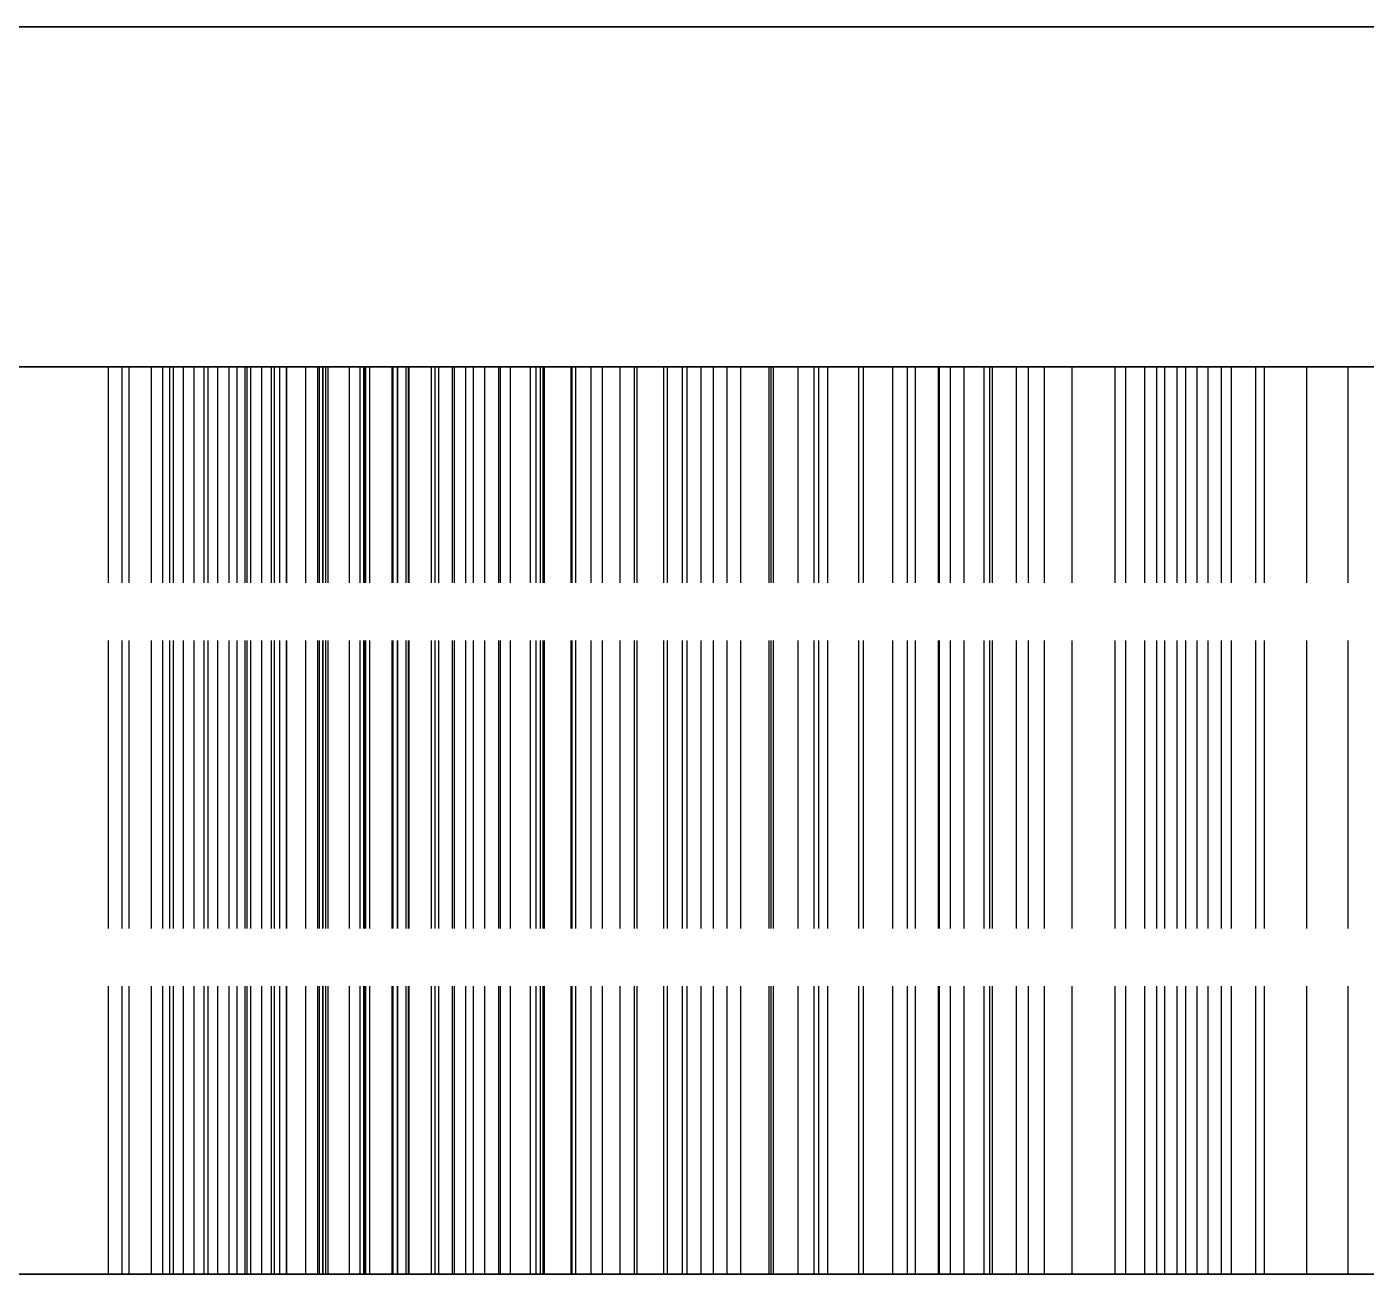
# Model space of a CAD drawing. Header units: millimetres. Extents: x -31 to 125, y -47 to 96.
# Drawn here: x -17.99 to -12.08, y 88.62 to 94.12 of the extents above; entities that cross this region are included whole.
import ezdxf

# ---------------------------------------------------------------- set-up
doc = ezdxf.new("R2010")
doc.units = ezdxf.units.MM
doc.linetypes.add('DASHED', pattern=[1.524, 1.27, -0.254])
doc.layers.add('HIDDEN', color=8, linetype='DASHED')
doc.layers.add('VISIBLE', color=7, linetype='CONTINUOUS')

msp = doc.modelspace()

# ---------------------------------------------------------------- linework, layer by layer
at = {"layer": 'HIDDEN'}
for points in [[(-18.66667, 94.11735), (-17.90476, 94.11735), (-17.14286, 94.11735), (-16.38095, 94.11735), (-15.61905, 94.11735), (-14.85714, 94.11735), (-14.09524, 94.11735), (-13.33333, 94.11735), (-12.57143, 94.11735), (-11.80952, 94.11735), (-11.04762, 94.11735), (-10.28571, 94.11735), (-9.52381, 94.11735), (-8.7619, 94.11735), (-8, 94.11735), (-7.2381, 94.11735), (-6.47619, 94.11735), (-5.71429, 94.11735)], [(-5.76786, 92.61735), (-6.375, 92.61735), (-6.98214, 92.61735), (-7.58929, 92.61735), (-8.19643, 92.61735), (-8.80357, 92.61735), (-9.41071, 92.61735), (-10.01786, 92.61735), (-10.625, 92.61735), (-11.23214, 92.61735), (-11.83929, 92.61735), (-12.44643, 92.61735), (-13.05357, 92.61735), (-13.66071, 92.61735), (-14.26786, 92.61735), (-14.875, 92.61735), (-15.48214, 92.61735), (-16.08929, 92.61735), (-16.69643, 92.61735), (-17.30357, 92.61735), (-17.91071, 92.61735), (-18.51786, 92.61735)], [(-18.51786, 92.61735), (-17.91071, 92.61735), (-17.30357, 92.61735), (-16.69643, 92.61735), (-16.08929, 92.61735), (-15.48214, 92.61735), (-14.875, 92.61735), (-14.26786, 92.61735), (-13.66071, 92.61735), (-13.05357, 92.61735), (-12.44643, 92.61735), (-11.83929, 92.61735), (-11.23214, 92.61735), (-10.625, 92.61735), (-10.01786, 92.61735), (-9.41071, 92.61735), (-8.80357, 92.61735), (-8.19643, 92.61735), (-7.58929, 92.61735), (-6.98214, 92.61735), (-6.375, 92.61735), (-5.76786, 92.61735)], [(-5.93651, 92.61735), (-6.63492, 92.61735), (-7.33333, 92.61735), (-8.03175, 92.61735), (-8.73016, 92.61735), (-9.42857, 92.61735), (-10.12698, 92.61735), (-10.8254, 92.61735), (-11.52381, 92.61735), (-12.22222, 92.61735), (-12.92063, 92.61735), (-13.61905, 92.61735), (-14.31746, 92.61735), (-15.01587, 92.61735), (-15.71429, 92.61735), (-16.4127, 92.61735), (-17.11111, 92.61735), (-17.80952, 92.61735), (-18.50794, 92.61735)], [(-18.50794, 92.61735), (-17.80952, 92.61735), (-17.11111, 92.61735), (-16.4127, 92.61735), (-15.71429, 92.61735), (-15.01587, 92.61735), (-14.31746, 92.61735), (-13.61905, 92.61735), (-12.92063, 92.61735), (-12.22222, 92.61735), (-11.52381, 92.61735), (-10.8254, 92.61735), (-10.12698, 92.61735), (-9.42857, 92.61735), (-8.73016, 92.61735), (-8.03175, 92.61735), (-7.33333, 92.61735), (-6.63492, 92.61735), (-5.93651, 92.61735)], [(-17.4357, 92.61735), (-17.6242, 92.61735)], [(-17.6242, 92.61735), (-17.4357, 92.61735)], [(-17.6242, 88.61735), (-17.6242, 92.61735)], [(-17.6242, 88.61735), (-17.6242, 92.61735)], [(-17.53352, 92.61735), (-17.56452, 92.61735)], [(-17.56452, 92.61735), (-17.38444, 92.61735)], [(-17.38444, 92.61735), (-17.56452, 92.61735)], [(-17.56452, 92.61735), (-17.53352, 92.61735)], [(-17.56452, 88.61735), (-17.56452, 92.61735)], [(-17.56452, 88.61735), (-17.56452, 92.61735)], [(-17.33821, 92.61735), (-17.53352, 92.61735)], [(-17.53352, 92.61735), (-17.33821, 92.61735)], [(-17.53352, 88.61735), (-17.53352, 92.61735)], [(-17.53352, 88.61735), (-17.53352, 92.61735)], [(-17.24691, 92.61735), (-17.4357, 92.61735)], [(-17.4357, 92.61735), (-17.24691, 92.61735)], [(-17.4357, 88.61735), (-17.4357, 92.61735)], [(-17.4357, 88.61735), (-17.4357, 92.61735)], [(-17.38444, 92.61735), (-17.20347, 92.61735)], [(-17.20347, 92.61735), (-17.38444, 92.61735)], [(-17.38444, 88.61735), (-17.38444, 92.61735)], [(-17.38444, 88.61735), (-17.38444, 92.61735)], [(-17.29325, 92.61735), (-17.35498, 92.61735)], [(-17.35498, 92.61735), (-17.18485, 92.61735)], [(-17.18485, 92.61735), (-17.35498, 92.61735)], [(-17.35498, 92.61735), (-17.29325, 92.61735)], [(-17.35498, 88.61735), (-17.35498, 92.61735)], [(-17.35498, 88.61735), (-17.35498, 92.61735)], [(-17.1432, 92.61735), (-17.33821, 92.61735)], [(-17.33821, 92.61735), (-17.1432, 92.61735)], [(-17.33821, 88.61735), (-17.33821, 92.61735)], [(-17.33821, 88.61735), (-17.33821, 92.61735)], [(-17.0928, 92.61735), (-17.29325, 92.61735)], [(-17.29325, 92.61735), (-17.0928, 92.61735)], [(-17.29325, 88.61735), (-17.29325, 92.61735)], [(-17.29325, 88.61735), (-17.29325, 92.61735)], [(-17.0579, 92.61735), (-17.24691, 92.61735)], [(-17.24691, 92.61735), (-17.0579, 92.61735)], [(-17.24691, 88.61735), (-17.24691, 92.61735)], [(-17.24691, 88.61735), (-17.24691, 92.61735)], [(-17.20347, 92.61735), (-17.02168, 92.61735)], [(-17.02168, 92.61735), (-17.20347, 92.61735)], [(-17.20347, 88.61735), (-17.20347, 92.61735)], [(-17.20347, 88.61735), (-17.20347, 92.61735)], [(-17.18485, 92.61735), (-17.01326, 92.61735)], [(-17.01326, 92.61735), (-17.18485, 92.61735)], [(-17.18485, 88.61735), (-17.18485, 92.61735)], [(-17.18485, 88.61735), (-17.18485, 92.61735)], [(-16.94859, 92.61735), (-17.1432, 92.61735)], [(-17.1432, 92.61735), (-16.94859, 92.61735)], [(-17.1432, 88.61735), (-17.1432, 92.61735)], [(-17.1432, 88.61735), (-17.1432, 92.61735)], [(-16.89323, 92.61735), (-17.0928, 92.61735)], [(-17.0928, 92.61735), (-16.89323, 92.61735)], [(-17.0928, 88.61735), (-17.0928, 92.61735)], [(-17.0928, 88.61735), (-17.0928, 92.61735)], [(-16.86877, 92.61735), (-17.0579, 92.61735)], [(-17.0579, 92.61735), (-16.86877, 92.61735)], [(-17.0579, 88.61735), (-17.0579, 92.61735)], [(-17.0579, 88.61735), (-17.0579, 92.61735)], [(-17.02168, 92.61735), (-16.83911, 92.61735)], [(-16.83911, 92.61735), (-17.02168, 92.61735)], [(-17.02168, 88.61735), (-17.02168, 92.61735)], [(-17.02168, 88.61735), (-17.02168, 92.61735)], [(-17.01326, 92.61735), (-16.84023, 92.61735)], [(-16.84023, 92.61735), (-17.01326, 92.61735)], [(-17.01326, 88.61735), (-17.01326, 92.61735)], [(-17.01326, 88.61735), (-17.01326, 92.61735)], [(-16.90543, 92.61735), (-16.99738, 92.61735)], [(-16.99738, 92.61735), (-16.83865, 92.61735)], [(-16.83865, 92.61735), (-16.99738, 92.61735)], [(-16.99738, 92.61735), (-16.90543, 92.61735)], [(-16.99738, 88.61735), (-16.99738, 92.61735)], [(-16.99738, 88.61735), (-16.99738, 92.61735)], [(-16.75451, 92.61735), (-16.94859, 92.61735)], [(-16.94859, 92.61735), (-16.75451, 92.61735)], [(-16.94859, 88.61735), (-16.94859, 92.61735)], [(-16.94859, 88.61735), (-16.94859, 92.61735)], [(-16.70155, 92.61735), (-16.90543, 92.61735)], [(-16.90543, 92.61735), (-16.70155, 92.61735)], [(-16.90543, 88.61735), (-16.90543, 92.61735)], [(-16.90543, 88.61735), (-16.90543, 92.61735)], [(-16.69468, 92.61735), (-16.89323, 92.61735)], [(-16.89323, 92.61735), (-16.69468, 92.61735)], [(-16.89323, 88.61735), (-16.89323, 92.61735)], [(-16.89323, 88.61735), (-16.89323, 92.61735)], [(-16.6796, 92.61735), (-16.86877, 92.61735)], [(-16.86877, 92.61735), (-16.6796, 92.61735)], [(-16.86877, 88.61735), (-16.86877, 92.61735)], [(-16.86877, 88.61735), (-16.86877, 92.61735)], [(-16.84023, 92.61735), (-16.66579, 92.61735)], [(-16.66579, 92.61735), (-16.84023, 92.61735)], [(-16.84023, 88.61735), (-16.84023, 92.61735)], [(-16.84023, 88.61735), (-16.84023, 92.61735)], [(-16.83911, 92.61735), (-16.65581, 92.61735)], [(-16.65581, 92.61735), (-16.83911, 92.61735)], [(-16.83911, 88.61735), (-16.83911, 92.61735)], [(-16.83911, 88.61735), (-16.83911, 92.61735)], [(-16.83865, 92.61735), (-16.6779, 92.61735)], [(-16.6779, 92.61735), (-16.83865, 92.61735)], [(-16.83865, 88.61735), (-16.83865, 92.61735)], [(-16.83865, 88.61735), (-16.83865, 92.61735)], [(-16.56109, 92.61735), (-16.75451, 92.61735)], [(-16.75451, 92.61735), (-16.56109, 92.61735)], [(-16.75451, 88.61735), (-16.75451, 92.61735)], [(-16.75451, 88.61735), (-16.75451, 92.61735)], [(-16.49914, 92.61735), (-16.70155, 92.61735)], [(-16.70155, 92.61735), (-16.49914, 92.61735)], [(-16.70155, 88.61735), (-16.70155, 92.61735)], [(-16.70155, 88.61735), (-16.70155, 92.61735)], [(-16.49731, 92.61735), (-16.69468, 92.61735)], [(-16.69468, 92.61735), (-16.49731, 92.61735)], [(-16.69468, 88.61735), (-16.69468, 92.61735)], [(-16.69468, 88.61735), (-16.69468, 92.61735)], [(-16.4905, 92.61735), (-16.6796, 92.61735)], [(-16.6796, 92.61735), (-16.4905, 92.61735)], [(-16.6796, 88.61735), (-16.6796, 92.61735)], [(-16.6796, 88.61735), (-16.6796, 92.61735)], [(-16.6779, 92.61735), (-16.51511, 92.61735)], [(-16.51511, 92.61735), (-16.6779, 92.61735)], [(-16.6779, 88.61735), (-16.6779, 92.61735)], [(-16.6779, 88.61735), (-16.6779, 92.61735)], [(-16.66579, 92.61735), (-16.48992, 92.61735)], [(-16.48992, 92.61735), (-16.66579, 92.61735)], [(-16.66579, 88.61735), (-16.66579, 92.61735)], [(-16.66579, 88.61735), (-16.66579, 92.61735)], [(-16.65581, 92.61735), (-16.47181, 92.61735)], [(-16.47181, 92.61735), (-16.65581, 92.61735)], [(-16.65581, 88.61735), (-16.65581, 92.61735)], [(-16.65581, 88.61735), (-16.65581, 92.61735)], [(-16.3685, 92.61735), (-16.56109, 92.61735)], [(-16.56109, 92.61735), (-16.3685, 92.61735)], [(-16.56109, 88.61735), (-16.56109, 92.61735)], [(-16.56109, 88.61735), (-16.56109, 92.61735)], [(-16.51511, 92.61735), (-16.35028, 92.61735)], [(-16.35028, 92.61735), (-16.51511, 92.61735)], [(-16.51511, 88.61735), (-16.51511, 92.61735)], [(-16.51511, 88.61735), (-16.51511, 92.61735)], [(-16.29834, 92.61735), (-16.49914, 92.61735)], [(-16.49914, 92.61735), (-16.29834, 92.61735)], [(-16.49914, 88.61735), (-16.49914, 92.61735)], [(-16.49914, 88.61735), (-16.49914, 92.61735)], [(-16.30129, 92.61735), (-16.49731, 92.61735)], [(-16.49731, 92.61735), (-16.30129, 92.61735)], [(-16.49731, 88.61735), (-16.49731, 92.61735)], [(-16.49731, 88.61735), (-16.49731, 92.61735)], [(-16.37339, 92.61735), (-16.49476, 92.61735)], [(-16.49476, 92.61735), (-16.3488, 92.61735)], [(-16.3488, 92.61735), (-16.49476, 92.61735)], [(-16.49476, 92.61735), (-16.37339, 92.61735)], [(-16.49476, 88.61735), (-16.49476, 92.61735)], [(-16.49476, 88.61735), (-16.49476, 92.61735)], [(-16.47181, 92.61735), (-16.4905, 92.61735)], [(-16.4905, 92.61735), (-16.47181, 92.61735)], [(-16.4905, 88.61735), (-16.4905, 92.61735)], [(-16.4905, 88.61735), (-16.4905, 92.61735)], [(-16.48992, 92.61735), (-16.31259, 92.61735)], [(-16.31259, 92.61735), (-16.48992, 92.61735)], [(-16.48992, 88.61735), (-16.48992, 92.61735)], [(-16.48992, 88.61735), (-16.48992, 92.61735)], [(-16.47181, 88.61735), (-16.47181, 92.61735)], [(-16.47181, 88.61735), (-16.47181, 92.61735)], [(-16.16782, 92.61735), (-16.37339, 92.61735)], [(-16.37339, 92.61735), (-16.16782, 92.61735)], [(-16.37339, 88.61735), (-16.37339, 92.61735)], [(-16.37339, 88.61735), (-16.37339, 92.61735)], [(-16.31259, 92.61735), (-16.3685, 92.61735)], [(-16.3685, 92.61735), (-16.31259, 92.61735)], [(-16.3685, 88.61735), (-16.3685, 92.61735)], [(-16.3685, 88.61735), (-16.3685, 92.61735)], [(-16.35028, 92.61735), (-16.18334, 92.61735)], [(-16.18334, 92.61735), (-16.35028, 92.61735)], [(-16.35028, 88.61735), (-16.35028, 92.61735)], [(-16.35028, 88.61735), (-16.35028, 92.61735)], [(-16.3488, 92.61735), (-16.20025, 92.61735)], [(-16.20025, 92.61735), (-16.3488, 92.61735)], [(-16.3488, 88.61735), (-16.3488, 92.61735)], [(-16.3488, 88.61735), (-16.3488, 92.61735)], [(-16.31259, 88.61735), (-16.31259, 92.61735)], [(-16.31259, 88.61735), (-16.31259, 92.61735)], [(-16.10685, 92.61735), (-16.30129, 92.61735)], [(-16.30129, 92.61735), (-16.10685, 92.61735)], [(-16.30129, 88.61735), (-16.30129, 92.61735)], [(-16.30129, 88.61735), (-16.30129, 92.61735)], [(-16.09936, 92.61735), (-16.29834, 92.61735)], [(-16.29834, 92.61735), (-16.09936, 92.61735)], [(-16.29834, 88.61735), (-16.29834, 92.61735)], [(-16.29834, 88.61735), (-16.29834, 92.61735)], [(-16.20025, 92.61735), (-16.04909, 92.61735)], [(-16.04909, 92.61735), (-16.20025, 92.61735)], [(-16.20025, 88.61735), (-16.20025, 92.61735)], [(-16.20025, 88.61735), (-16.20025, 92.61735)], [(-16.18334, 92.61735), (-16.01419, 92.61735)], [(-16.01419, 92.61735), (-16.18334, 92.61735)], [(-16.18334, 88.61735), (-16.18334, 92.61735)], [(-16.18334, 88.61735), (-16.18334, 92.61735)], [(-15.96428, 92.61735), (-16.16782, 92.61735)], [(-16.16782, 92.61735), (-15.96428, 92.61735)], [(-16.16782, 88.61735), (-16.16782, 92.61735)], [(-16.16782, 88.61735), (-16.16782, 92.61735)], [(-16.01419, 92.61735), (-16.10685, 92.61735)], [(-16.10685, 92.61735), (-16.01419, 92.61735)], [(-16.10685, 88.61735), (-16.10685, 92.61735)], [(-16.10685, 88.61735), (-16.10685, 92.61735)], [(-15.90241, 92.61735), (-16.09936, 92.61735)], [(-16.09936, 92.61735), (-15.90241, 92.61735)], [(-16.09936, 88.61735), (-16.09936, 92.61735)], [(-16.09936, 88.61735), (-16.09936, 92.61735)], [(-16.04909, 92.61735), (-15.89527, 92.61735)], [(-15.89527, 92.61735), (-16.04909, 92.61735)], [(-16.04909, 88.61735), (-16.04909, 92.61735)], [(-16.04909, 88.61735), (-16.04909, 92.61735)], [(-16.01419, 88.61735), (-16.01419, 92.61735)], [(-16.01419, 88.61735), (-16.01419, 92.61735)], [(-15.76295, 92.61735), (-15.96428, 92.61735)], [(-15.96428, 92.61735), (-15.76295, 92.61735)], [(-15.96428, 88.61735), (-15.96428, 92.61735)], [(-15.96428, 88.61735), (-15.96428, 92.61735)], [(-15.70778, 92.61735), (-15.90241, 92.61735)], [(-15.90241, 92.61735), (-15.70778, 92.61735)], [(-15.90241, 88.61735), (-15.90241, 92.61735)], [(-15.90241, 88.61735), (-15.90241, 92.61735)], [(-15.89527, 92.61735), (-15.73869, 92.61735)], [(-15.73869, 92.61735), (-15.89527, 92.61735)], [(-15.89527, 88.61735), (-15.89527, 92.61735)], [(-15.89527, 88.61735), (-15.89527, 92.61735)], [(-15.70166, 92.61735), (-15.85142, 92.61735)], [(-15.85142, 92.61735), (-15.71945, 92.61735)], [(-15.71945, 92.61735), (-15.85142, 92.61735)], [(-15.85142, 92.61735), (-15.70166, 92.61735)], [(-15.85142, 88.61735), (-15.85142, 92.61735)], [(-15.85142, 88.61735), (-15.85142, 92.61735)], [(-15.56405, 92.61735), (-15.76295, 92.61735)], [(-15.76295, 92.61735), (-15.56405, 92.61735)], [(-15.76295, 88.61735), (-15.76295, 92.61735)], [(-15.76295, 88.61735), (-15.76295, 92.61735)], [(-15.73869, 92.61735), (-15.57917, 92.61735)], [(-15.57917, 92.61735), (-15.73869, 92.61735)], [(-15.73869, 88.61735), (-15.73869, 92.61735)], [(-15.73869, 88.61735), (-15.73869, 92.61735)], [(-15.71945, 92.61735), (-15.58438, 92.61735)], [(-15.58438, 92.61735), (-15.71945, 92.61735)], [(-15.71945, 88.61735), (-15.71945, 92.61735)], [(-15.71945, 88.61735), (-15.71945, 92.61735)], [(-15.57917, 92.61735), (-15.70778, 92.61735)], [(-15.70778, 92.61735), (-15.57917, 92.61735)], [(-15.70778, 88.61735), (-15.70778, 92.61735)], [(-15.70778, 88.61735), (-15.70778, 92.61735)], [(-15.49615, 92.61735), (-15.70166, 92.61735)], [(-15.70166, 92.61735), (-15.49615, 92.61735)], [(-15.70166, 88.61735), (-15.70166, 92.61735)], [(-15.70166, 88.61735), (-15.70166, 92.61735)], [(-15.58438, 92.61735), (-15.44615, 92.61735)], [(-15.44615, 92.61735), (-15.58438, 92.61735)], [(-15.58438, 88.61735), (-15.58438, 92.61735)], [(-15.58438, 88.61735), (-15.58438, 92.61735)], [(-15.57917, 88.61735), (-15.57917, 92.61735)], [(-15.57917, 88.61735), (-15.57917, 92.61735)], [(-15.36785, 92.61735), (-15.56405, 92.61735)], [(-15.56405, 92.61735), (-15.36785, 92.61735)], [(-15.56405, 88.61735), (-15.56405, 92.61735)], [(-15.56405, 88.61735), (-15.56405, 92.61735)], [(-15.29322, 92.61735), (-15.49615, 92.61735)], [(-15.49615, 92.61735), (-15.29322, 92.61735)], [(-15.49615, 88.61735), (-15.49615, 92.61735)], [(-15.49615, 88.61735), (-15.49615, 92.61735)], [(-15.44615, 92.61735), (-15.30465, 92.61735)], [(-15.30465, 92.61735), (-15.44615, 92.61735)], [(-15.44615, 88.61735), (-15.44615, 92.61735)], [(-15.44615, 88.61735), (-15.44615, 92.61735)], [(-15.1747, 92.61735), (-15.36785, 92.61735)], [(-15.36785, 92.61735), (-15.1747, 92.61735)], [(-15.36785, 88.61735), (-15.36785, 92.61735)], [(-15.36785, 88.61735), (-15.36785, 92.61735)], [(-15.30465, 92.61735), (-15.15976, 92.61735)], [(-15.15976, 92.61735), (-15.30465, 92.61735)], [(-15.30465, 88.61735), (-15.30465, 92.61735)], [(-15.30465, 88.61735), (-15.30465, 92.61735)], [(-15.09307, 92.61735), (-15.29322, 92.61735)], [(-15.29322, 92.61735), (-15.09307, 92.61735)], [(-15.29322, 88.61735), (-15.29322, 92.61735)], [(-15.29322, 88.61735), (-15.29322, 92.61735)], [(-15.01123, 92.61735), (-15.1747, 92.61735)], [(-15.1747, 92.61735), (-15.01123, 92.61735)], [(-15.1747, 88.61735), (-15.1747, 92.61735)], [(-15.1747, 88.61735), (-15.1747, 92.61735)], [(-15.15976, 92.61735), (-15.01123, 92.61735)], [(-15.01123, 92.61735), (-15.15976, 92.61735)], [(-15.15976, 88.61735), (-15.15976, 92.61735)], [(-15.15976, 88.61735), (-15.15976, 92.61735)], [(-14.89596, 92.61735), (-15.09307, 92.61735)], [(-15.09307, 92.61735), (-14.89596, 92.61735)], [(-15.09307, 88.61735), (-15.09307, 92.61735)], [(-15.09307, 88.61735), (-15.09307, 92.61735)], [(-14.89596, 92.61735), (-15.07283, 92.61735)], [(-15.07283, 92.61735), (-14.956, 92.61735)], [(-14.956, 92.61735), (-15.07283, 92.61735)], [(-15.07283, 92.61735), (-14.89596, 92.61735)], [(-15.07283, 88.61735), (-15.07283, 92.61735)], [(-15.07283, 88.61735), (-15.07283, 92.61735)], [(-15.01123, 88.61735), (-15.01123, 92.61735)], [(-15.01123, 88.61735), (-15.01123, 92.61735)], [(-14.956, 92.61735), (-14.83555, 92.61735)], [(-14.83555, 92.61735), (-14.956, 92.61735)], [(-14.956, 88.61735), (-14.956, 92.61735)], [(-14.956, 88.61735), (-14.956, 92.61735)], [(-14.69226, 92.61735), (-14.89596, 92.61735)], [(-14.70218, 92.61735), (-14.89596, 92.61735)], [(-14.89596, 92.61735), (-14.70218, 92.61735)], [(-14.89596, 92.61735), (-14.69226, 92.61735)], [(-14.89596, 88.61735), (-14.89596, 92.61735)], [(-14.89596, 88.61735), (-14.89596, 92.61735)], [(-14.89596, 88.61735), (-14.89596, 92.61735)], [(-14.89596, 88.61735), (-14.89596, 92.61735)], [(-14.83555, 92.61735), (-14.71142, 92.61735)], [(-14.71142, 92.61735), (-14.83555, 92.61735)], [(-14.83555, 88.61735), (-14.83555, 92.61735)], [(-14.83555, 88.61735), (-14.83555, 92.61735)], [(-14.71142, 92.61735), (-14.58346, 92.61735)], [(-14.58346, 92.61735), (-14.71142, 92.61735)], [(-14.71142, 88.61735), (-14.71142, 92.61735)], [(-14.71142, 88.61735), (-14.71142, 92.61735)], [(-14.51215, 92.61735), (-14.70218, 92.61735)], [(-14.70218, 92.61735), (-14.51215, 92.61735)], [(-14.70218, 88.61735), (-14.70218, 92.61735)], [(-14.70218, 88.61735), (-14.70218, 92.61735)], [(-14.49168, 92.61735), (-14.69226, 92.61735)], [(-14.69226, 92.61735), (-14.49168, 92.61735)], [(-14.69226, 88.61735), (-14.69226, 92.61735)], [(-14.69226, 88.61735), (-14.69226, 92.61735)], [(-14.58346, 92.61735), (-14.45149, 92.61735)], [(-14.45149, 92.61735), (-14.58346, 92.61735)], [(-14.58346, 88.61735), (-14.58346, 92.61735)], [(-14.58346, 88.61735), (-14.58346, 92.61735)], [(-14.31522, 92.61735), (-14.51215, 92.61735)], [(-14.51215, 92.61735), (-14.31522, 92.61735)], [(-14.51215, 88.61735), (-14.51215, 92.61735)], [(-14.51215, 88.61735), (-14.51215, 92.61735)], [(-14.29443, 92.61735), (-14.49168, 92.61735)], [(-14.49168, 92.61735), (-14.29443, 92.61735)], [(-14.49168, 88.61735), (-14.49168, 92.61735)], [(-14.49168, 88.61735), (-14.49168, 92.61735)], [(-14.45149, 92.61735), (-14.31522, 92.61735)], [(-14.31522, 92.61735), (-14.45149, 92.61735)], [(-14.45149, 88.61735), (-14.45149, 92.61735)], [(-14.45149, 88.61735), (-14.45149, 92.61735)], [(-14.31522, 88.61735), (-14.31522, 92.61735)], [(-14.31522, 88.61735), (-14.31522, 92.61735)], [(-14.10078, 92.61735), (-14.29443, 92.61735)], [(-14.29443, 92.61735), (-14.10078, 92.61735)], [(-14.29443, 88.61735), (-14.29443, 92.61735)], [(-14.29443, 88.61735), (-14.29443, 92.61735)], [(-13.96318, 92.61735), (-14.16565, 92.61735)], [(-14.16565, 92.61735), (-14.06495, 92.61735)], [(-14.06495, 92.61735), (-14.16565, 92.61735)], [(-14.16565, 92.61735), (-13.96318, 92.61735)], [(-14.16565, 88.61735), (-14.16565, 92.61735)], [(-14.16565, 88.61735), (-14.16565, 92.61735)], [(-13.91108, 92.61735), (-14.10078, 92.61735)], [(-14.10078, 92.61735), (-13.91108, 92.61735)], [(-14.10078, 88.61735), (-14.10078, 92.61735)], [(-14.10078, 88.61735), (-14.10078, 92.61735)], [(-14.06495, 92.61735), (-13.96016, 92.61735)], [(-13.96016, 92.61735), (-14.06495, 92.61735)], [(-14.06495, 88.61735), (-14.06495, 92.61735)], [(-14.06495, 88.61735), (-14.06495, 92.61735)], [(-13.76303, 92.61735), (-13.96318, 92.61735)], [(-13.96318, 92.61735), (-13.76303, 92.61735)], [(-13.96318, 88.61735), (-13.96318, 92.61735)], [(-13.96318, 88.61735), (-13.96318, 92.61735)], [(-13.96016, 92.61735), (-13.85118, 92.61735)], [(-13.85118, 92.61735), (-13.96016, 92.61735)], [(-13.96016, 88.61735), (-13.96016, 92.61735)], [(-13.96016, 88.61735), (-13.96016, 92.61735)], [(-13.72579, 92.61735), (-13.91108, 92.61735)], [(-13.91108, 92.61735), (-13.72579, 92.61735)], [(-13.91108, 88.61735), (-13.91108, 92.61735)], [(-13.91108, 88.61735), (-13.91108, 92.61735)], [(-13.85118, 92.61735), (-13.73785, 92.61735)], [(-13.73785, 92.61735), (-13.85118, 92.61735)], [(-13.85118, 88.61735), (-13.85118, 92.61735)], [(-13.85118, 88.61735), (-13.85118, 92.61735)], [(-13.5665, 92.61735), (-13.76303, 92.61735)], [(-13.76303, 92.61735), (-13.5665, 92.61735)], [(-13.76303, 88.61735), (-13.76303, 92.61735)], [(-13.76303, 88.61735), (-13.76303, 92.61735)], [(-13.73785, 92.61735), (-13.61993, 92.61735)], [(-13.61993, 92.61735), (-13.73785, 92.61735)], [(-13.73785, 88.61735), (-13.73785, 92.61735)], [(-13.73785, 88.61735), (-13.73785, 92.61735)], [(-13.49708, 92.61735), (-13.72579, 92.61735)], [(-13.72579, 92.61735), (-13.49708, 92.61735)], [(-13.72579, 88.61735), (-13.72579, 92.61735)], [(-13.72579, 88.61735), (-13.72579, 92.61735)], [(-13.61993, 92.61735), (-13.49708, 92.61735)], [(-13.49708, 92.61735), (-13.61993, 92.61735)], [(-13.61993, 88.61735), (-13.61993, 92.61735)], [(-13.61993, 88.61735), (-13.61993, 92.61735)], [(-13.37382, 92.61735), (-13.5665, 92.61735)], [(-13.5665, 92.61735), (-13.37382, 92.61735)], [(-13.5665, 88.61735), (-13.5665, 92.61735)], [(-13.5665, 88.61735), (-13.5665, 92.61735)], [(-13.49708, 88.61735), (-13.49708, 92.61735)], [(-13.49708, 88.61735), (-13.49708, 92.61735)], [(-13.18529, 92.61735), (-13.37382, 92.61735)], [(-13.37382, 92.61735), (-13.18529, 92.61735)], [(-13.37382, 88.61735), (-13.37382, 92.61735)], [(-13.37382, 88.61735), (-13.37382, 92.61735)], [(-13.00129, 92.61735), (-13.18529, 92.61735)], [(-13.18529, 92.61735), (-13.00129, 92.61735)], [(-13.18529, 88.61735), (-13.18529, 92.61735)], [(-13.18529, 88.61735), (-13.18529, 92.61735)], [(-12.91126, 92.61735), (-13.13762, 92.61735)], [(-13.13762, 92.61735), (-13.05389, 92.61735)], [(-13.05389, 92.61735), (-13.13762, 92.61735)], [(-13.13762, 92.61735), (-12.91126, 92.61735)], [(-13.13762, 88.61735), (-13.13762, 92.61735)], [(-13.13762, 88.61735), (-13.13762, 92.61735)], [(-13.05389, 92.61735), (-12.96565, 92.61735)], [(-12.96565, 92.61735), (-13.05389, 92.61735)], [(-13.05389, 88.61735), (-13.05389, 92.61735)], [(-13.05389, 88.61735), (-13.05389, 92.61735)], [(-12.82233, 92.61735), (-13.00129, 92.61735)], [(-13.00129, 92.61735), (-12.82233, 92.61735)], [(-13.00129, 88.61735), (-13.00129, 92.61735)], [(-13.00129, 88.61735), (-13.00129, 92.61735)], [(-12.96565, 92.61735), (-12.87276, 92.61735)], [(-12.87276, 92.61735), (-12.96565, 92.61735)], [(-12.96565, 88.61735), (-12.96565, 92.61735)], [(-12.96565, 88.61735), (-12.96565, 92.61735)], [(-12.71638, 92.61735), (-12.91126, 92.61735)], [(-12.91126, 92.61735), (-12.71638, 92.61735)], [(-12.91126, 88.61735), (-12.91126, 92.61735)], [(-12.91126, 88.61735), (-12.91126, 92.61735)], [(-12.87276, 92.61735), (-12.77503, 92.61735)], [(-12.77503, 92.61735), (-12.87276, 92.61735)], [(-12.87276, 88.61735), (-12.87276, 92.61735)], [(-12.87276, 88.61735), (-12.87276, 92.61735)], [(-12.56378, 92.61735), (-12.82233, 92.61735)], [(-12.82233, 92.61735), (-12.56378, 92.61735)], [(-12.82233, 88.61735), (-12.82233, 92.61735)], [(-12.82233, 88.61735), (-12.82233, 92.61735)], [(-12.77503, 92.61735), (-12.67217, 92.61735)], [(-12.67217, 92.61735), (-12.77503, 92.61735)], [(-12.77503, 88.61735), (-12.77503, 92.61735)], [(-12.77503, 88.61735), (-12.77503, 92.61735)], [(-12.52558, 92.61735), (-12.71638, 92.61735)], [(-12.71638, 92.61735), (-12.52558, 92.61735)], [(-12.71638, 88.61735), (-12.71638, 92.61735)], [(-12.71638, 88.61735), (-12.71638, 92.61735)], [(-12.67217, 92.61735), (-12.56378, 92.61735)], [(-12.56378, 92.61735), (-12.67217, 92.61735)], [(-12.67217, 88.61735), (-12.67217, 92.61735)], [(-12.67217, 88.61735), (-12.67217, 92.61735)], [(-12.56378, 88.61735), (-12.56378, 92.61735)], [(-12.56378, 88.61735), (-12.56378, 92.61735)], [(-12.33912, 92.61735), (-12.52558, 92.61735)], [(-12.52558, 92.61735), (-12.33912, 92.61735)], [(-12.52558, 88.61735), (-12.52558, 92.61735)], [(-12.52558, 88.61735), (-12.52558, 92.61735)], [(-12.15732, 92.61735), (-12.33912, 92.61735)], [(-12.33912, 92.61735), (-12.15732, 92.61735)], [(-12.33912, 88.61735), (-12.33912, 92.61735)], [(-12.33912, 88.61735), (-12.33912, 92.61735)], [(-11.98058, 92.61735), (-12.15732, 92.61735)], [(-12.15732, 92.61735), (-11.98058, 92.61735)], [(-12.15732, 88.61735), (-12.15732, 92.61735)], [(-12.15732, 88.61735), (-12.15732, 92.61735)], [(-5.76786, 88.61735), (-6.375, 88.61735), (-6.98214, 88.61735), (-7.58929, 88.61735), (-8.19643, 88.61735), (-8.80357, 88.61735), (-9.41071, 88.61735), (-10.01786, 88.61735), (-10.625, 88.61735), (-11.23214, 88.61735), (-11.83929, 88.61735), (-12.44643, 88.61735), (-13.05357, 88.61735), (-13.66071, 88.61735), (-14.26786, 88.61735), (-14.875, 88.61735), (-15.48214, 88.61735), (-16.08929, 88.61735), (-16.69643, 88.61735), (-17.30357, 88.61735), (-17.91071, 88.61735), (-18.51786, 88.61735)], [(-18.51786, 88.61735), (-17.91071, 88.61735), (-17.30357, 88.61735), (-16.69643, 88.61735), (-16.08929, 88.61735), (-15.48214, 88.61735), (-14.875, 88.61735), (-14.26786, 88.61735), (-13.66071, 88.61735), (-13.05357, 88.61735), (-12.44643, 88.61735), (-11.83929, 88.61735), (-11.23214, 88.61735), (-10.625, 88.61735), (-10.01786, 88.61735), (-9.41071, 88.61735), (-8.80357, 88.61735), (-8.19643, 88.61735), (-7.58929, 88.61735), (-6.98214, 88.61735), (-6.375, 88.61735), (-5.76786, 88.61735)], [(-17.4357, 88.61735), (-17.6242, 88.61735)], [(-17.6242, 88.61735), (-17.4357, 88.61735)], [(-17.53352, 88.61735), (-17.56452, 88.61735)], [(-17.56452, 88.61735), (-17.38444, 88.61735)], [(-17.38444, 88.61735), (-17.56452, 88.61735)], [(-17.56452, 88.61735), (-17.53352, 88.61735)], [(-17.33821, 88.61735), (-17.53352, 88.61735)], [(-17.53352, 88.61735), (-17.33821, 88.61735)], [(-17.24691, 88.61735), (-17.4357, 88.61735)], [(-17.4357, 88.61735), (-17.24691, 88.61735)], [(-17.38444, 88.61735), (-17.20347, 88.61735)], [(-17.20347, 88.61735), (-17.38444, 88.61735)], [(-17.29325, 88.61735), (-17.35498, 88.61735)], [(-17.35498, 88.61735), (-17.18485, 88.61735)], [(-17.18485, 88.61735), (-17.35498, 88.61735)], [(-17.35498, 88.61735), (-17.29325, 88.61735)], [(-17.1432, 88.61735), (-17.33821, 88.61735)], [(-17.33821, 88.61735), (-17.1432, 88.61735)], [(-17.0928, 88.61735), (-17.29325, 88.61735)], [(-17.29325, 88.61735), (-17.0928, 88.61735)], [(-17.0579, 88.61735), (-17.24691, 88.61735)], [(-17.24691, 88.61735), (-17.0579, 88.61735)], [(-17.20347, 88.61735), (-17.02168, 88.61735)], [(-17.02168, 88.61735), (-17.20347, 88.61735)], [(-17.18485, 88.61735), (-17.01326, 88.61735)], [(-17.01326, 88.61735), (-17.18485, 88.61735)], [(-16.94859, 88.61735), (-17.1432, 88.61735)], [(-17.1432, 88.61735), (-16.94859, 88.61735)], [(-16.89323, 88.61735), (-17.0928, 88.61735)], [(-17.0928, 88.61735), (-16.89323, 88.61735)], [(-16.86877, 88.61735), (-17.0579, 88.61735)], [(-17.0579, 88.61735), (-16.86877, 88.61735)], [(-17.02168, 88.61735), (-16.83911, 88.61735)], [(-16.83911, 88.61735), (-17.02168, 88.61735)], [(-17.01326, 88.61735), (-16.84023, 88.61735)], [(-16.84023, 88.61735), (-17.01326, 88.61735)], [(-16.90543, 88.61735), (-16.99738, 88.61735)], [(-16.99738, 88.61735), (-16.83865, 88.61735)], [(-16.83865, 88.61735), (-16.99738, 88.61735)], [(-16.99738, 88.61735), (-16.90543, 88.61735)], [(-16.75451, 88.61735), (-16.94859, 88.61735)], [(-16.94859, 88.61735), (-16.75451, 88.61735)], [(-16.70155, 88.61735), (-16.90543, 88.61735)], [(-16.90543, 88.61735), (-16.70155, 88.61735)], [(-16.69468, 88.61735), (-16.89323, 88.61735)], [(-16.89323, 88.61735), (-16.69468, 88.61735)], [(-16.6796, 88.61735), (-16.86877, 88.61735)], [(-16.86877, 88.61735), (-16.6796, 88.61735)], [(-16.84023, 88.61735), (-16.66579, 88.61735)], [(-16.66579, 88.61735), (-16.84023, 88.61735)], [(-16.83911, 88.61735), (-16.65581, 88.61735)], [(-16.65581, 88.61735), (-16.83911, 88.61735)], [(-16.83865, 88.61735), (-16.6779, 88.61735)], [(-16.6779, 88.61735), (-16.83865, 88.61735)], [(-16.56109, 88.61735), (-16.75451, 88.61735)], [(-16.75451, 88.61735), (-16.56109, 88.61735)], [(-16.49914, 88.61735), (-16.70155, 88.61735)], [(-16.70155, 88.61735), (-16.49914, 88.61735)], [(-16.49731, 88.61735), (-16.69468, 88.61735)], [(-16.69468, 88.61735), (-16.49731, 88.61735)], [(-16.4905, 88.61735), (-16.6796, 88.61735)], [(-16.6796, 88.61735), (-16.4905, 88.61735)], [(-16.6779, 88.61735), (-16.51511, 88.61735)], [(-16.51511, 88.61735), (-16.6779, 88.61735)], [(-16.66579, 88.61735), (-16.48992, 88.61735)], [(-16.48992, 88.61735), (-16.66579, 88.61735)], [(-16.65581, 88.61735), (-16.47181, 88.61735)], [(-16.47181, 88.61735), (-16.65581, 88.61735)], [(-16.3685, 88.61735), (-16.56109, 88.61735)], [(-16.56109, 88.61735), (-16.3685, 88.61735)], [(-16.51511, 88.61735), (-16.35028, 88.61735)], [(-16.35028, 88.61735), (-16.51511, 88.61735)], [(-16.29834, 88.61735), (-16.49914, 88.61735)], [(-16.49914, 88.61735), (-16.29834, 88.61735)], [(-16.30129, 88.61735), (-16.49731, 88.61735)], [(-16.49731, 88.61735), (-16.30129, 88.61735)], [(-16.37339, 88.61735), (-16.49476, 88.61735)], [(-16.49476, 88.61735), (-16.3488, 88.61735)], [(-16.3488, 88.61735), (-16.49476, 88.61735)], [(-16.49476, 88.61735), (-16.37339, 88.61735)], [(-16.47181, 88.61735), (-16.4905, 88.61735)], [(-16.4905, 88.61735), (-16.47181, 88.61735)], [(-16.48992, 88.61735), (-16.31259, 88.61735)], [(-16.31259, 88.61735), (-16.48992, 88.61735)], [(-16.16782, 88.61735), (-16.37339, 88.61735)], [(-16.37339, 88.61735), (-16.16782, 88.61735)], [(-16.31259, 88.61735), (-16.3685, 88.61735)], [(-16.3685, 88.61735), (-16.31259, 88.61735)], [(-16.35028, 88.61735), (-16.18334, 88.61735)], [(-16.18334, 88.61735), (-16.35028, 88.61735)], [(-16.3488, 88.61735), (-16.20025, 88.61735)], [(-16.20025, 88.61735), (-16.3488, 88.61735)], [(-16.10685, 88.61735), (-16.30129, 88.61735)], [(-16.30129, 88.61735), (-16.10685, 88.61735)], [(-16.09936, 88.61735), (-16.29834, 88.61735)], [(-16.29834, 88.61735), (-16.09936, 88.61735)], [(-16.20025, 88.61735), (-16.04909, 88.61735)], [(-16.04909, 88.61735), (-16.20025, 88.61735)], [(-16.18334, 88.61735), (-16.01419, 88.61735)], [(-16.01419, 88.61735), (-16.18334, 88.61735)], [(-15.96428, 88.61735), (-16.16782, 88.61735)], [(-16.16782, 88.61735), (-15.96428, 88.61735)], [(-16.01419, 88.61735), (-16.10685, 88.61735)], [(-16.10685, 88.61735), (-16.01419, 88.61735)], [(-15.90241, 88.61735), (-16.09936, 88.61735)], [(-16.09936, 88.61735), (-15.90241, 88.61735)], [(-16.04909, 88.61735), (-15.89527, 88.61735)], [(-15.89527, 88.61735), (-16.04909, 88.61735)], [(-15.76295, 88.61735), (-15.96428, 88.61735)], [(-15.96428, 88.61735), (-15.76295, 88.61735)], [(-15.70778, 88.61735), (-15.90241, 88.61735)], [(-15.90241, 88.61735), (-15.70778, 88.61735)], [(-15.89527, 88.61735), (-15.73869, 88.61735)], [(-15.73869, 88.61735), (-15.89527, 88.61735)], [(-15.70166, 88.61735), (-15.85142, 88.61735)], [(-15.85142, 88.61735), (-15.71945, 88.61735)], [(-15.71945, 88.61735), (-15.85142, 88.61735)], [(-15.85142, 88.61735), (-15.70166, 88.61735)], [(-15.56405, 88.61735), (-15.76295, 88.61735)], [(-15.76295, 88.61735), (-15.56405, 88.61735)], [(-15.73869, 88.61735), (-15.57917, 88.61735)], [(-15.57917, 88.61735), (-15.73869, 88.61735)], [(-15.71945, 88.61735), (-15.58438, 88.61735)], [(-15.58438, 88.61735), (-15.71945, 88.61735)], [(-15.57917, 88.61735), (-15.70778, 88.61735)], [(-15.70778, 88.61735), (-15.57917, 88.61735)], [(-15.49615, 88.61735), (-15.70166, 88.61735)], [(-15.70166, 88.61735), (-15.49615, 88.61735)], [(-15.58438, 88.61735), (-15.44615, 88.61735)], [(-15.44615, 88.61735), (-15.58438, 88.61735)], [(-15.36785, 88.61735), (-15.56405, 88.61735)], [(-15.56405, 88.61735), (-15.36785, 88.61735)], [(-15.29322, 88.61735), (-15.49615, 88.61735)], [(-15.49615, 88.61735), (-15.29322, 88.61735)], [(-15.44615, 88.61735), (-15.30465, 88.61735)], [(-15.30465, 88.61735), (-15.44615, 88.61735)], [(-15.1747, 88.61735), (-15.36785, 88.61735)], [(-15.36785, 88.61735), (-15.1747, 88.61735)], [(-15.30465, 88.61735), (-15.15976, 88.61735)], [(-15.15976, 88.61735), (-15.30465, 88.61735)], [(-15.09307, 88.61735), (-15.29322, 88.61735)], [(-15.29322, 88.61735), (-15.09307, 88.61735)], [(-15.01123, 88.61735), (-15.1747, 88.61735)], [(-15.1747, 88.61735), (-15.01123, 88.61735)], [(-15.15976, 88.61735), (-15.01123, 88.61735)], [(-15.01123, 88.61735), (-15.15976, 88.61735)], [(-14.89596, 88.61735), (-15.09307, 88.61735)], [(-15.09307, 88.61735), (-14.89596, 88.61735)], [(-14.89596, 88.61735), (-15.07283, 88.61735)], [(-15.07283, 88.61735), (-14.956, 88.61735)], [(-14.956, 88.61735), (-15.07283, 88.61735)], [(-15.07283, 88.61735), (-14.89596, 88.61735)], [(-14.956, 88.61735), (-14.83555, 88.61735)], [(-14.83555, 88.61735), (-14.956, 88.61735)], [(-14.69226, 88.61735), (-14.89596, 88.61735)], [(-14.70218, 88.61735), (-14.89596, 88.61735)], [(-14.89596, 88.61735), (-14.70218, 88.61735)], [(-14.89596, 88.61735), (-14.69226, 88.61735)], [(-14.83555, 88.61735), (-14.71142, 88.61735)], [(-14.71142, 88.61735), (-14.83555, 88.61735)], [(-14.71142, 88.61735), (-14.58346, 88.61735)], [(-14.58346, 88.61735), (-14.71142, 88.61735)], [(-14.51215, 88.61735), (-14.70218, 88.61735)], [(-14.70218, 88.61735), (-14.51215, 88.61735)], [(-14.49168, 88.61735), (-14.69226, 88.61735)], [(-14.69226, 88.61735), (-14.49168, 88.61735)], [(-14.58346, 88.61735), (-14.45149, 88.61735)], [(-14.45149, 88.61735), (-14.58346, 88.61735)], [(-14.31522, 88.61735), (-14.51215, 88.61735)], [(-14.51215, 88.61735), (-14.31522, 88.61735)], [(-14.29443, 88.61735), (-14.49168, 88.61735)], [(-14.49168, 88.61735), (-14.29443, 88.61735)], [(-14.45149, 88.61735), (-14.31522, 88.61735)], [(-14.31522, 88.61735), (-14.45149, 88.61735)], [(-14.10078, 88.61735), (-14.29443, 88.61735)], [(-14.29443, 88.61735), (-14.10078, 88.61735)], [(-13.96318, 88.61735), (-14.16565, 88.61735)], [(-14.16565, 88.61735), (-14.06495, 88.61735)], [(-14.06495, 88.61735), (-14.16565, 88.61735)], [(-14.16565, 88.61735), (-13.96318, 88.61735)], [(-13.91108, 88.61735), (-14.10078, 88.61735)], [(-14.10078, 88.61735), (-13.91108, 88.61735)], [(-14.06495, 88.61735), (-13.96016, 88.61735)], [(-13.96016, 88.61735), (-14.06495, 88.61735)], [(-13.76303, 88.61735), (-13.96318, 88.61735)], [(-13.96318, 88.61735), (-13.76303, 88.61735)], [(-13.96016, 88.61735), (-13.85118, 88.61735)], [(-13.85118, 88.61735), (-13.96016, 88.61735)], [(-13.72579, 88.61735), (-13.91108, 88.61735)], [(-13.91108, 88.61735), (-13.72579, 88.61735)], [(-13.85118, 88.61735), (-13.73785, 88.61735)], [(-13.73785, 88.61735), (-13.85118, 88.61735)], [(-13.5665, 88.61735), (-13.76303, 88.61735)], [(-13.76303, 88.61735), (-13.5665, 88.61735)], [(-13.73785, 88.61735), (-13.61993, 88.61735)], [(-13.61993, 88.61735), (-13.73785, 88.61735)], [(-13.49708, 88.61735), (-13.72579, 88.61735)], [(-13.72579, 88.61735), (-13.49708, 88.61735)], [(-13.61993, 88.61735), (-13.49708, 88.61735)], [(-13.49708, 88.61735), (-13.61993, 88.61735)], [(-13.37382, 88.61735), (-13.5665, 88.61735)], [(-13.5665, 88.61735), (-13.37382, 88.61735)], [(-13.18529, 88.61735), (-13.37382, 88.61735)], [(-13.37382, 88.61735), (-13.18529, 88.61735)], [(-13.00129, 88.61735), (-13.18529, 88.61735)], [(-13.18529, 88.61735), (-13.00129, 88.61735)], [(-12.91126, 88.61735), (-13.13762, 88.61735)], [(-13.13762, 88.61735), (-13.05389, 88.61735)], [(-13.05389, 88.61735), (-13.13762, 88.61735)], [(-13.13762, 88.61735), (-12.91126, 88.61735)], [(-13.05389, 88.61735), (-12.96565, 88.61735)], [(-12.96565, 88.61735), (-13.05389, 88.61735)], [(-12.82233, 88.61735), (-13.00129, 88.61735)], [(-13.00129, 88.61735), (-12.82233, 88.61735)], [(-12.96565, 88.61735), (-12.87276, 88.61735)], [(-12.87276, 88.61735), (-12.96565, 88.61735)], [(-12.71638, 88.61735), (-12.91126, 88.61735)], [(-12.91126, 88.61735), (-12.71638, 88.61735)], [(-12.87276, 88.61735), (-12.77503, 88.61735)], [(-12.77503, 88.61735), (-12.87276, 88.61735)], [(-12.56378, 88.61735), (-12.82233, 88.61735)], [(-12.82233, 88.61735), (-12.56378, 88.61735)], [(-12.77503, 88.61735), (-12.67217, 88.61735)], [(-12.67217, 88.61735), (-12.77503, 88.61735)], [(-12.52558, 88.61735), (-12.71638, 88.61735)], [(-12.71638, 88.61735), (-12.52558, 88.61735)], [(-12.67217, 88.61735), (-12.56378, 88.61735)], [(-12.56378, 88.61735), (-12.67217, 88.61735)], [(-12.33912, 88.61735), (-12.52558, 88.61735)], [(-12.52558, 88.61735), (-12.33912, 88.61735)], [(-12.15732, 88.61735), (-12.33912, 88.61735)], [(-12.33912, 88.61735), (-12.15732, 88.61735)], [(-11.98058, 88.61735), (-12.15732, 88.61735)], [(-12.15732, 88.61735), (-11.98058, 88.61735)]]:
    msp.add_lwpolyline(points, dxfattribs=at)
at = {"layer": 'VISIBLE'}
msp.add_lwpolyline([(-5.71429, 94.11735), (-6.47619, 94.11735), (-7.2381, 94.11735), (-8, 94.11735), (-8.7619, 94.11735), (-9.52381, 94.11735), (-10.28571, 94.11735), (-11.04762, 94.11735), (-11.80952, 94.11735), (-12.57143, 94.11735), (-13.33333, 94.11735), (-14.09524, 94.11735), (-14.85714, 94.11735), (-15.61905, 94.11735), (-16.38095, 94.11735), (-17.14286, 94.11735), (-17.90476, 94.11735), (-18.66667, 94.11735)], dxfattribs=at)

doc.saveas('drawing.dxf')
